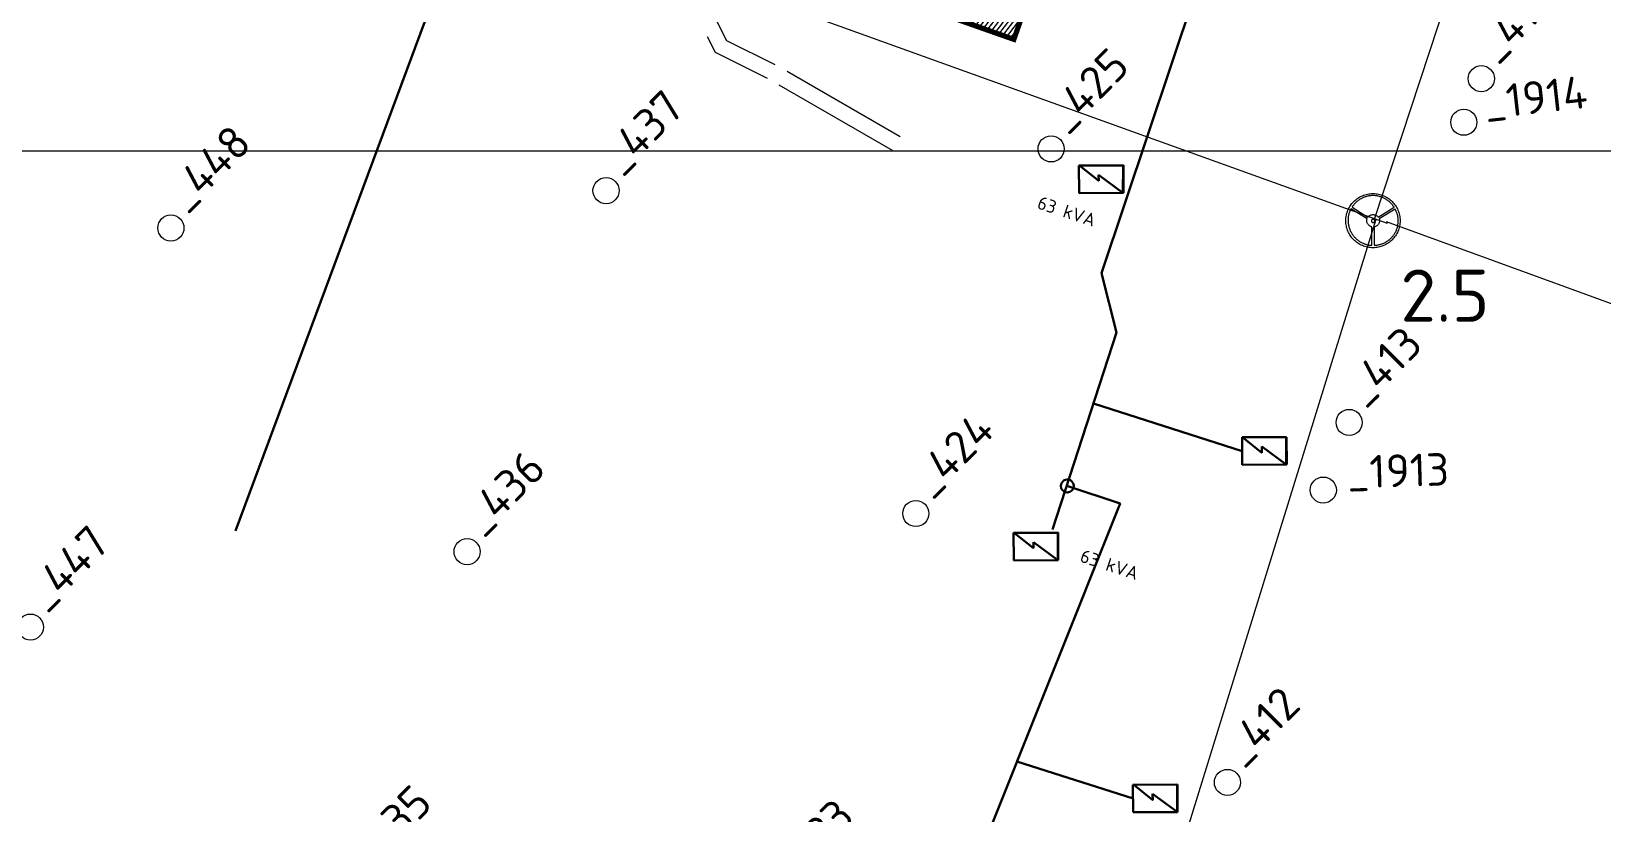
# Model space of a CAD drawing. Header units: millimetres. Extents: x 519 to 9564855, y -810 to 5021775.
# Drawn here: x 9531292 to 9531894, y 4998746 to 4999046 of the extents above; entities that cross this region are included whole.
import ezdxf

# ---------------------------------------------------------------- set-up
doc = ezdxf.new("R2010")
doc.units = ezdxf.units.MM
doc.header["$LTSCALE"] = 2
doc.header["$MEASUREMENT"] = 0
doc.linetypes.add('92051501$0$GROUND2', pattern=[35, 25, -10])
for name, color, linetype in [('COMPOUND', 3, 'Continuous'), ('GRID_PULKOVO', 7, 'Continuous'), ('OLD WELLS(dr.bfr2000)', 24, 'Continuous'), ('ROAD_GROUND', 9, 'Continuous'), ('Скважины на 2015 год', 7, 'Continuous')]:
    doc.layers.add(name, color=color, linetype=linetype)
for name, color, linetype, lineweight in [('SteamInjInfrastructure', 25, 'Continuous', 100), ('Электро', 1, 'Continuous', 30), ('Электроснаб', 1, 'Continuous', 18), ('Электроснабжене', 1, 'Continuous', 18)]:
    doc.layers.add(name, color=color, linetype=linetype, lineweight=lineweight)
doc.styles.add('92051501$0$STANDARD', font='simplex.shx')
doc.styles.add('Elect', font='isocpeur.ttf')
doc.styles.get("Standard").update_dxf_attribs({"font": 'isocpeur.ttf', "width": 0.5})
doc.linetypes.add('STM_LINE', pattern='A,0.5,-0.2,["S",92051501$0$STANDARD,S=0.1,R=0,X=-0.1,Y=-0.05],-0.05', length=0.75)

msp = doc.modelspace()

# ---------------------------------------------------------------- hatches: boundary and pattern name
at = {"layer": 'Скважины на 2015 год', "linetype": 'ByBlock', "lineweight": 0, "ltscale": 5}
h = msp.add_hatch(dxfattribs=at)
h.set_pattern_fill('ANSI31', color=5, scale=12, angle=7.57251357, style=0)
h.set_pattern_definition([(52.572513574, (747247.8576, -1213636.8536), (-1.19118473032, 0.9116353099), [])])
h.paths.add_polyline_path([(9531584.67336, 4999072.28076), (9531668.64166, 4999042.64489), (9531687.26658, 4999095.4155), (9531603.29828, 4999125.05137)])
h.paths.add_polyline_path([(9531606.12256, 4999059.92891), (9531711.34329, 4999119.63558), (9531694.4831, 4999149.34821), (9531589.26237, 4999089.64153)], flags=9)

# ---------------------------------------------------------------- linework, layer by layer
at = {"layer": 'COMPOUND', "lineweight": 0, "const_width": 2, "elevation": 0}
msp.add_lwpolyline([(9531668.64166, 4999042.64489), (9531584.67336, 4999072.28076), (9531603.3095, 4999125.16471), (9531687.26658, 4999095.4155), (9531668.64166, 4999042.64489)], dxfattribs=at)
at = {"layer": 'GRID_PULKOVO', "lineweight": 0}
msp.add_line((9519000, 4999000), (9533000, 4999000), dxfattribs=at)
at = {"layer": 'OLD WELLS(dr.bfr2000)', "lineweight": 0}
for centre in [(9531847.6, 4999027.6), (9531840.9, 4999010.9), (9531682.9, 4999000.7), (9531512.5, 4998984.7), (9531345.9, 4998970.4), (9531345.9, 4998970.4), (9531797, 4998895.9), (9531787.1, 4998870), (9531631.1, 4998861), (9531459.3, 4998846.4), (9531292.1, 4998817.5), (9531750.4, 4998758)]:
    msp.add_circle(centre, 5, dxfattribs=at)
at = {"layer": 'ROAD_GROUND', "linetype": '92051501$0$GROUND2', "lineweight": 0}
for points in [[(9531625.15206, 4999005.33816), (9531577.19413, 4999032.94136), (9531558.79652, 4999042.05651), (9531543.62613, 4999071.91641), (9531447.78333, 4999105.7877), (9531341.18814, 4999144.94144), (9531236.68357, 4999180.67048), (9531165.31943, 4999207.38182), (9531061.81653, 4999244.36765), (9530993.19149, 4999268.10225), (9530922.65195, 4999289.02208)], [(9531622.159, 4999000.138), (9531574.363, 4999027.648), (9531554.349, 4999037.564), (9531551.29844, 4999043.56843)]]:
    msp.add_lwpolyline(points, dxfattribs=at)
at = {"layer": 'SteamInjInfrastructure', "color": 6, "linetype": 'STM_LINE', "lineweight": 0, "ltscale": 15}
for p, q in [((9531806.7208, 4998973.79613, 0), (9532067.41901, 4999766.36146, 0)), ((9531234.61917, 4999180.04693), (9531811.567, 4998972.296)), ((9531801.59951, 4998982.56149), (9531802.06691, 4998982.76923)), ((9531802.06691, 4998982.76923), (9531802.53431, 4998982.95619)), ((9531802.53431, 4998982.95619), (9531803.02249, 4998983.12237)), ((9531803.02249, 4998983.12237), (9531803.51066, 4998983.2574)), ((9531803.51066, 4998983.2574), (9531804.01961, 4998983.38204)), ((9531804.01961, 4998983.38204), (9531804.52856, 4998983.46514)), ((9531804.5789, 4998982.67142, 0), (9531804.27769, 4998982.6195, 0)), ((9531804.52856, 4998983.46514), (9531805.0479, 4998983.53784)), ((9531804.88012, 4998982.72335, 0), (9531804.5789, 4998982.67142, 0)), ((9531805.19172, 4998982.75449, 0), (9531804.88012, 4998982.72335, 0)), ((9531805.0479, 4998983.53784), (9531805.57762, 4998983.57939)), ((9531805.50332, 4998982.78564, 0), (9531805.19172, 4998982.75449, 0)), ((9531805.81493, 4998982.79602, 0), (9531805.50332, 4998982.78564, 0)), ((9531805.57762, 4998983.57939), (9531806.11773, 4998983.58978)), ((9531806.12653, 4998982.80639, 0), (9531805.81493, 4998982.79602, 0)), ((9531806.11773, 4998983.58978), (9531806.64745, 4998983.57939)), ((9531806.43813, 4998982.796, 0), (9531806.12653, 4998982.80639, 0)), ((9531806.74973, 4998982.7856, 0), (9531806.43813, 4998982.796, 0)), ((9531806.64745, 4998983.57939), (9531807.16679, 4998983.53784)), ((9531807.06133, 4998982.75443, 0), (9531806.74973, 4998982.7856, 0)), ((9531807.36254, 4998982.72325, 0), (9531807.06133, 4998982.75443, 0)), ((9531807.16679, 4998983.53784), (9531807.68612, 4998983.46514)), ((9531807.67414, 4998982.67131, 0), (9531807.36254, 4998982.72325, 0)), ((9531807.97536, 4998982.60898, 0), (9531807.67414, 4998982.67131, 0)), ((9531807.68612, 4998983.46514), (9531808.19507, 4998983.38204)), ((9531808.19507, 4998983.38204), (9531808.69363, 4998983.2574)), ((9531808.69363, 4998983.2574), (9531809.18181, 4998983.12237)), ((9531809.18181, 4998983.12237), (9531809.66998, 4998982.95619)), ((9531809.66998, 4998982.95619), (9531810.13738, 4998982.76923)), ((9531810.13738, 4998982.76923), (9531810.5944, 4998982.56149)), ((9531796.19842, 4998976.28792), (9531796.35422, 4998976.76571)), ((9531796.35422, 4998976.76571), (9531796.54118, 4998977.2435)), ((9531796.54118, 4998977.2435), (9531796.74892, 4998977.70051)), ((9531796.74892, 4998977.70051), (9531796.97742, 4998978.14714)), ((9531796.97742, 4998978.14714), (9531797.2267, 4998978.58338)), ((9531797.20593, 4998976.73455), (9531797.10206, 4998976.46449)), ((9531797.3098, 4998976.99422), (9531797.20593, 4998976.73455)), ((9531797.2267, 4998978.58338), (9531797.49676, 4998979.00924)), ((9531797.42405, 4998977.25388), (9531797.3098, 4998976.99422)), ((9531797.54869, 4998977.50316), (9531797.42405, 4998977.25388)), ((9531797.49676, 4998979.00924), (9531797.78759, 4998979.41432)), ((9531797.68372, 4998977.75245), (9531797.54869, 4998977.50316)), ((9531803.88459, 4998973.85743), (9531797.68372, 4998977.75245)), ((9531797.78759, 4998979.41432), (9531798.0888, 4998979.80901)), ((9531798.0888, 4998979.80901), (9531798.42118, 4998980.18294)), ((9531798.28441, 4998978.58968, 0), (9531798.1286, 4998978.3404, 0)), ((9531798.1286, 4998978.3404, 0), (9531804.21507, 4998974.52825, 0)), ((9531798.44022, 4998978.82856, 0), (9531798.28441, 4998978.58968, 0)), ((9531798.42118, 4998980.18294), (9531798.76394, 4998980.54647)), ((9531798.6168, 4998979.05707, 0), (9531798.44022, 4998978.82856, 0)), ((9531798.79338, 4998979.28557, 0), (9531798.6168, 4998979.05707, 0)), ((9531798.76394, 4998980.54647), (9531799.12747, 4998980.88923)), ((9531798.98035, 4998979.51407, 0), (9531798.79338, 4998979.28557, 0)), ((9531799.16732, 4998979.73218, 0), (9531798.98035, 4998979.51407, 0)), ((9531799.12747, 4998980.88923), (9531799.50139, 4998981.21122)), ((9531799.36467, 4998979.93991, 0), (9531799.16732, 4998979.73218, 0)), ((9531799.57242, 4998980.14763, 0), (9531799.36467, 4998979.93991, 0)), ((9531799.50139, 4998981.21122), (9531799.89609, 4998981.52282)), ((9531799.79054, 4998980.35536, 0), (9531799.57242, 4998980.14763, 0)), ((9531800.00867, 4998980.54231, 0), (9531799.79054, 4998980.35536, 0)), ((9531799.89609, 4998981.52282), (9531800.30117, 4998981.81365)), ((9531800.23719, 4998980.72927, 0), (9531800.00867, 4998980.54231, 0)), ((9531800.4657, 4998980.91622, 0), (9531800.23719, 4998980.72927, 0)), ((9531800.30117, 4998981.81365), (9531800.71664, 4998982.0837)), ((9531800.7046, 4998981.0824, 0), (9531800.4657, 4998980.91622, 0)), ((9531800.95389, 4998981.24858, 0), (9531800.7046, 4998981.0824, 0)), ((9531800.71664, 4998982.0837), (9531801.15288, 4998982.33298)), ((9531801.20318, 4998981.41475, 0), (9531800.95389, 4998981.24858, 0)), ((9531801.15288, 4998982.33298), (9531801.59951, 4998982.56149)), ((9531801.46285, 4998981.56016, 0), (9531801.20318, 4998981.41475, 0)), ((9531801.72252, 4998981.70556, 0), (9531801.46285, 4998981.56016, 0)), ((9531801.99258, 4998981.84058, 0), (9531801.72252, 4998981.70556, 0)), ((9531802.26264, 4998981.96521, 0), (9531801.99258, 4998981.84058, 0)), ((9531802.5327, 4998982.08984, 0), (9531802.26264, 4998981.96521, 0)), ((9531802.81315, 4998982.20408, 0), (9531802.5327, 4998982.08984, 0)), ((9531803.10398, 4998982.29755, 0), (9531802.81315, 4998982.20408, 0)), ((9531803.38442, 4998982.39103, 0), (9531803.10398, 4998982.29755, 0)), ((9531803.68564, 4998982.48449, 0), (9531803.38442, 4998982.39103, 0)), ((9531803.97647, 4998982.55719, 0), (9531803.68564, 4998982.48449, 0)), ((9531804.27769, 4998982.6195, 0), (9531803.97647, 4998982.55719, 0)), ((9531808.27657, 4998982.54665, 0), (9531807.97536, 4998982.60898, 0)), ((9531808.11009, 4998974.52811, 0), (9531814.19684, 4998978.33981, 0)), ((9531808.57778, 4998982.46354, 0), (9531808.27657, 4998982.54665, 0)), ((9531814.67638, 4998977.54471), (9531808.50667, 4998973.85743)), ((9531808.8686, 4998982.38044, 0), (9531808.57778, 4998982.46354, 0)), ((9531809.15943, 4998982.28695, 0), (9531808.8686, 4998982.38044, 0)), ((9531809.45025, 4998982.18307, 0), (9531809.15943, 4998982.28695, 0)), ((9531809.73069, 4998982.06881, 0), (9531809.45025, 4998982.18307, 0)), ((9531810.01113, 4998981.94415, 0), (9531809.73069, 4998982.06881, 0)), ((9531810.29156, 4998981.8195, 0), (9531810.01113, 4998981.94415, 0)), ((9531810.56161, 4998981.67408, 0), (9531810.29156, 4998981.8195, 0)), ((9531810.83166, 4998981.52866, 0), (9531810.56161, 4998981.67408, 0)), ((9531810.5944, 4998982.56149), (9531811.04103, 4998982.33298)), ((9531811.09132, 4998981.38323, 0), (9531810.83166, 4998981.52866, 0)), ((9531811.04103, 4998982.33298), (9531811.47727, 4998982.0837)), ((9531811.35099, 4998981.21704, 0), (9531811.09132, 4998981.38323, 0)), ((9531811.60026, 4998981.05084, 0), (9531811.35099, 4998981.21704, 0)), ((9531811.47727, 4998982.0837), (9531811.90313, 4998981.81365)), ((9531811.83915, 4998980.87426, 0), (9531811.60026, 4998981.05084, 0)), ((9531812.07804, 4998980.69767, 0), (9531811.83915, 4998980.87426, 0)), ((9531811.90313, 4998981.81365), (9531812.30821, 4998981.52282)), ((9531812.31692, 4998980.5107, 0), (9531812.07804, 4998980.69767, 0)), ((9531812.30821, 4998981.52282), (9531812.7029, 4998981.21122)), ((9531812.53504, 4998980.31335, 0), (9531812.31692, 4998980.5107, 0)), ((9531812.75315, 4998980.11599, 0), (9531812.53504, 4998980.31335, 0)), ((9531812.7029, 4998981.21122), (9531813.07682, 4998980.88923)), ((9531812.96088, 4998979.90825, 0), (9531812.75315, 4998980.11599, 0)), ((9531813.1686, 4998979.70051, 0), (9531812.96088, 4998979.90825, 0)), ((9531813.07682, 4998980.88923), (9531813.44036, 4998980.54647)), ((9531813.35556, 4998979.48238, 0), (9531813.1686, 4998979.70051, 0)), ((9531813.54251, 4998979.26425, 0), (9531813.35556, 4998979.48238, 0)), ((9531813.44036, 4998980.54647), (9531813.78312, 4998980.18294)), ((9531813.71908, 4998979.03574, 0), (9531813.54251, 4998979.26425, 0)), ((9531813.88525, 4998978.80723, 0), (9531813.71908, 4998979.03574, 0)), ((9531813.78312, 4998980.18294), (9531814.1155, 4998979.80901)), ((9531814.05143, 4998978.57871, 0), (9531813.88525, 4998978.80723, 0)), ((9531814.19684, 4998978.33981, 0), (9531814.05143, 4998978.57871, 0)), ((9531814.1155, 4998979.80901), (9531814.4271, 4998979.41432)), ((9531814.4271, 4998979.41432), (9531814.71792, 4998979.00924)), ((9531814.8114, 4998977.29543), (9531814.67638, 4998977.54471)), ((9531814.71792, 4998979.00924), (9531814.98798, 4998978.58338)), ((9531814.93605, 4998977.03576), (9531814.8114, 4998977.29543)), ((9531815.0503, 4998976.76571), (9531814.93605, 4998977.03576)), ((9531814.98798, 4998978.58338), (9531815.23726, 4998978.14714)), ((9531815.16455, 4998976.50604), (9531815.0503, 4998976.76571)), ((9531815.23726, 4998978.14714), (9531815.46577, 4998977.70051)), ((9531815.46577, 4998977.70051), (9531815.68389, 4998977.2435)), ((9531815.68389, 4998977.2435), (9531815.87085, 4998976.76571)), ((9531815.87085, 4998976.76571), (9531816.03704, 4998976.28792)), ((9531807.20245, 4998973.62268, 0), (9531692.10286, 4998601.55888, 0)), ((9531795.73102, 4998973.20307), (9531795.7414, 4998973.73279)), ((9531795.7414, 4998972.66296), (9531795.73102, 4998973.20307)), ((9531795.7414, 4998973.73279), (9531795.78295, 4998974.26251)), ((9531795.78295, 4998972.13324), (9531795.7414, 4998972.66296)), ((9531795.78295, 4998974.26251), (9531795.84527, 4998974.78185)), ((9531795.84527, 4998971.6139), (9531795.78295, 4998972.13324)), ((9531795.84527, 4998974.78185), (9531795.93875, 4998975.2908)), ((9531795.93875, 4998971.10495), (9531795.84527, 4998971.6139)), ((9531795.93875, 4998975.2908), (9531796.05301, 4998975.78936)), ((9531796.05301, 4998970.60639), (9531795.93875, 4998971.10495)), ((9531796.05301, 4998975.78936), (9531796.19842, 4998976.28792)), ((9531796.6035, 4998973.86782), (9531796.59311, 4998973.5666)), ((9531796.59311, 4998973.5666), (9531796.59311, 4998973.26539)), ((9531796.59311, 4998973.26539), (9531796.6035, 4998972.96417)), ((9531796.62427, 4998974.16903), (9531796.6035, 4998973.86782)), ((9531796.6035, 4998972.96417), (9531796.62427, 4998972.66296)), ((9531796.65543, 4998974.47024), (9531796.62427, 4998974.16903)), ((9531796.62427, 4998972.66296), (9531796.64505, 4998972.35136)), ((9531796.64505, 4998972.35136), (9531796.68659, 4998972.05014)), ((9531796.68659, 4998974.76107), (9531796.65543, 4998974.47024)), ((9531796.73853, 4998975.0519), (9531796.68659, 4998974.76107)), ((9531796.68659, 4998972.05014), (9531796.72814, 4998971.74893)), ((9531796.72814, 4998971.74893), (9531796.79046, 4998971.44771)), ((9531796.79046, 4998975.34273), (9531796.73853, 4998975.0519)), ((9531796.85278, 4998975.62317), (9531796.79046, 4998975.34273)), ((9531796.79046, 4998971.44771), (9531796.85278, 4998971.1465)), ((9531796.92549, 4998975.914), (9531796.85278, 4998975.62317)), ((9531796.85278, 4998971.1465), (9531796.92549, 4998970.84528)), ((9531797.00858, 4998976.18405), (9531796.92549, 4998975.914)), ((9531796.92549, 4998970.84528), (9531797.00858, 4998970.54407)), ((9531797.10206, 4998976.46449), (9531797.00858, 4998976.18405)), ((9531803.75994, 4998973.0992), (9531803.77033, 4998973.34848)), ((9531803.78072, 4998972.84992), (9531803.75994, 4998973.0992)), ((9531803.77033, 4998973.34848), (9531803.81188, 4998973.59776)), ((9531803.83265, 4998972.61102), (9531803.78072, 4998972.84992)), ((9531803.81188, 4998973.59776), (9531803.88459, 4998973.85743)), ((9531803.90536, 4998972.38252), (9531803.83265, 4998972.61102)), ((9531804.00923, 4998972.1644), (9531803.90536, 4998972.38252)), ((9531804.13387, 4998971.95666), (9531804.00923, 4998972.1644)), ((9531804.26889, 4998971.75931), (9531804.13387, 4998971.95666)), ((9531804.21507, 4998974.52825, 0), (9531804.42281, 4998974.77753, 0)), ((9531804.43508, 4998971.57235), (9531804.26889, 4998971.75931)), ((9531804.42281, 4998974.77753, 0), (9531804.66172, 4998974.99564, 0)), ((9531804.61165, 4998971.40617), (9531804.43508, 4998971.57235)), ((9531804.809, 4998971.25036), (9531804.61165, 4998971.40617)), ((9531804.66172, 4998974.99564, 0), (9531804.92139, 4998975.1722, 0)), ((9531805.01674, 4998971.11534), (9531804.809, 4998971.25036)), ((9531804.92139, 4998975.1722, 0), (9531805.18106, 4998975.30722, 0)), ((9531805.24524, 4998970.9907), (9531805.01674, 4998971.11534)), ((9531805.18106, 4998975.30722, 0), (9531805.46151, 4998975.40069, 0)), ((9531805.47375, 4998970.89722), (9531805.24524, 4998970.9907)), ((9531805.46151, 4998975.40069, 0), (9531805.75234, 4998975.47339, 0)), ((9531805.71265, 4998970.81412), (9531805.47375, 4998970.89722)), ((9531805.71265, 4998963.75116), (9531805.71265, 4998970.81412)), ((9531805.75234, 4998975.47339, 0), (9531806.04317, 4998975.50454, 0)), ((9531806.04317, 4998975.50454, 0), (9531806.33399, 4998975.50453, 0)), ((9531806.33399, 4998975.50453, 0), (9531806.61444, 4998975.47336, 0)), ((9531806.88634, 4998970.87644), (9531806.6059, 4998970.81412)), ((9531806.6059, 4998970.81412), (9531806.6059, 4998963.75116)), ((9531806.61444, 4998975.47336, 0), (9531806.89487, 4998975.41103, 0)), ((9531807.14601, 4998970.96992), (9531806.88634, 4998970.87644)), ((9531806.89487, 4998975.41103, 0), (9531807.15454, 4998975.32792, 0)), ((9531807.38491, 4998971.07379), (9531807.14601, 4998970.96992)), ((9531807.15454, 4998975.32792, 0), (9531807.39343, 4998975.21366, 0)), ((9531807.60303, 4998971.19843), (9531807.38491, 4998971.07379)), ((9531807.39343, 4998975.21366, 0), (9531807.62193, 4998975.07863, 0)), ((9531807.80038, 4998971.35423), (9531807.60303, 4998971.19843)), ((9531807.62193, 4998975.07863, 0), (9531807.80889, 4998974.91243, 0)), ((9531807.97695, 4998971.51003), (9531807.80038, 4998971.35423)), ((9531807.80889, 4998974.91243, 0), (9531807.97507, 4998974.73585, 0)), ((9531807.97507, 4998974.73585, 0), (9531808.11009, 4998974.52811, 0)), ((9531808.14314, 4998971.69699), (9531807.97695, 4998971.51003)), ((9531808.27816, 4998971.89434), (9531808.14314, 4998971.69699)), ((9531808.38203, 4998972.10207), (9531808.27816, 4998971.89434)), ((9531808.47551, 4998972.3202), (9531808.38203, 4998972.10207)), ((9531808.53783, 4998972.55909), (9531808.47551, 4998972.3202)), ((9531808.50667, 4998973.85743), (9531808.56899, 4998973.58737)), ((9531808.57938, 4998972.80837), (9531808.53783, 4998972.55909)), ((9531808.56899, 4998973.58737), (9531808.60015, 4998973.31732)), ((9531808.60015, 4998973.05765), (9531808.57938, 4998972.80837)), ((9531808.60015, 4998973.31732), (9531808.60015, 4998973.05765)), ((9531811.2065, 4998972.8378), (9532373.392, 4998767.781)), ((9531815.25803, 4998976.23599), (9531815.16455, 4998976.50604)), ((9531815.35151, 4998975.95554), (9531815.25803, 4998976.23599)), ((9531815.43461, 4998975.6751), (9531815.35151, 4998975.95554)), ((9531815.38267, 4998970.38827), (9531815.46577, 4998970.6791)), ((9531815.50731, 4998975.39466), (9531815.43461, 4998975.6751)), ((9531815.46577, 4998970.6791), (9531815.53847, 4998970.98031)), ((9531815.58002, 4998975.11422), (9531815.50731, 4998975.39466)), ((9531815.53847, 4998970.98031), (9531815.61118, 4998971.28152)), ((9531815.63195, 4998974.82339), (9531815.58002, 4998975.11422)), ((9531815.61118, 4998971.28152), (9531815.66311, 4998971.57235)), ((9531815.68389, 4998974.54295), (9531815.63195, 4998974.82339)), ((9531815.66311, 4998971.57235), (9531815.70466, 4998971.87357)), ((9531815.71505, 4998974.25212), (9531815.68389, 4998974.54295)), ((9531815.70466, 4998971.87357), (9531815.73582, 4998972.17478)), ((9531815.74621, 4998973.95091), (9531815.71505, 4998974.25212)), ((9531815.73582, 4998972.17478), (9531815.76698, 4998972.476)), ((9531815.76698, 4998973.66008), (9531815.74621, 4998973.95091)), ((9531815.78776, 4998973.36925), (9531815.76698, 4998973.66008)), ((9531815.76698, 4998972.476), (9531815.77737, 4998972.76682)), ((9531815.77737, 4998972.76682), (9531815.78776, 4998973.06804)), ((9531815.78776, 4998973.06804), (9531815.78776, 4998973.36925)), ((9531816.03704, 4998976.28792), (9531816.17206, 4998975.78936)), ((9531816.17206, 4998975.78936), (9531816.28632, 4998975.2908)), ((9531816.28632, 4998971.10495), (9531816.17206, 4998970.60639)), ((9531816.28632, 4998975.2908), (9531816.3798, 4998974.78185)), ((9531816.3798, 4998971.6139), (9531816.28632, 4998971.10495)), ((9531816.3798, 4998974.78185), (9531816.4525, 4998974.26251)), ((9531816.4525, 4998972.13324), (9531816.3798, 4998971.6139)), ((9531816.4525, 4998974.26251), (9531816.49405, 4998973.73279)), ((9531816.49405, 4998972.66296), (9531816.4525, 4998972.13324)), ((9531816.49405, 4998973.73279), (9531816.50444, 4998973.20307)), ((9531816.50444, 4998973.20307), (9531816.49405, 4998972.66296)), ((9531796.19842, 4998970.10783), (9531796.05301, 4998970.60639)), ((9531796.35422, 4998969.61965), (9531796.19842, 4998970.10783)), ((9531796.54118, 4998969.15225), (9531796.35422, 4998969.61965)), ((9531796.74892, 4998968.69523), (9531796.54118, 4998969.15225)), ((9531796.97742, 4998968.24861), (9531796.74892, 4998968.69523)), ((9531797.2267, 4998967.81236), (9531796.97742, 4998968.24861)), ((9531797.00858, 4998970.54407), (9531797.10206, 4998970.25324)), ((9531797.10206, 4998970.25324), (9531797.20593, 4998969.96241)), ((9531797.20593, 4998969.96241), (9531797.32018, 4998969.67158)), ((9531797.49676, 4998967.38651), (9531797.2267, 4998967.81236)), ((9531797.32018, 4998969.67158), (9531797.44482, 4998969.38076)), ((9531797.44482, 4998969.38076), (9531797.57985, 4998969.10032)), ((9531797.78759, 4998966.98143), (9531797.49676, 4998967.38651)), ((9531797.57985, 4998969.10032), (9531797.72527, 4998968.81987)), ((9531797.72527, 4998968.81987), (9531797.88107, 4998968.53943)), ((9531798.0888, 4998966.58673), (9531797.78759, 4998966.98143)), ((9531797.88107, 4998968.53943), (9531798.03687, 4998968.26938)), ((9531798.03687, 4998968.26938), (9531798.21344, 4998968.00971)), ((9531798.42118, 4998966.21281), (9531798.0888, 4998966.58673)), ((9531798.21344, 4998968.00971), (9531798.37963, 4998967.75004)), ((9531798.37963, 4998967.75004), (9531798.56659, 4998967.50076)), ((9531798.76394, 4998965.84928), (9531798.42118, 4998966.21281)), ((9531798.56659, 4998967.50076), (9531798.76394, 4998967.26187)), ((9531798.76394, 4998967.26187), (9531798.96128, 4998967.02297)), ((9531799.12747, 4998965.50651), (9531798.76394, 4998965.84928)), ((9531798.96128, 4998967.02297), (9531799.15863, 4998966.79447)), ((9531799.50139, 4998965.18453), (9531799.12747, 4998965.50651)), ((9531799.15863, 4998966.79447), (9531799.37675, 4998966.57634)), ((9531799.37675, 4998966.57634), (9531799.58449, 4998966.36861)), ((9531799.89609, 4998964.87292), (9531799.50139, 4998965.18453)), ((9531799.58449, 4998966.36861), (9531799.81299, 4998966.16088)), ((9531799.81299, 4998966.16088), (9531800.0415, 4998965.96353)), ((9531800.30117, 4998964.5821), (9531799.89609, 4998964.87292)), ((9531800.0415, 4998965.96353), (9531800.2804, 4998965.77657)), ((9531800.2804, 4998965.77657), (9531800.51929, 4998965.58961)), ((9531800.51929, 4998965.58961), (9531800.75819, 4998965.42342)), ((9531800.75819, 4998965.42342), (9531801.00747, 4998965.25723)), ((9531801.00747, 4998965.25723), (9531801.26713, 4998965.10143)), ((9531801.26713, 4998965.10143), (9531801.51642, 4998964.94563)), ((9531801.51642, 4998964.94563), (9531801.78647, 4998964.8106)), ((9531801.78647, 4998964.8106), (9531802.04614, 4998964.67558)), ((9531802.04614, 4998964.67558), (9531802.31619, 4998964.55094)), ((9531810.23087, 4998964.61326), (9531810.50092, 4998964.7379)), ((9531810.50092, 4998964.7379), (9531810.77097, 4998964.87292)), ((9531810.77097, 4998964.87292), (9531811.03064, 4998965.01834)), ((9531811.03064, 4998965.01834), (9531811.29031, 4998965.16375)), ((9531811.29031, 4998965.16375), (9531811.54998, 4998965.32994)), ((9531811.54998, 4998965.32994), (9531811.79926, 4998965.49613)), ((9531811.79926, 4998965.49613), (9531812.04854, 4998965.6727)), ((9531812.30821, 4998964.87292), (9531811.90313, 4998964.5821)), ((9531812.04854, 4998965.6727), (9531812.28743, 4998965.84928)), ((9531812.28743, 4998965.84928), (9531812.52633, 4998966.04662)), ((9531812.7029, 4998965.18453), (9531812.30821, 4998964.87292)), ((9531812.52633, 4998966.04662), (9531812.75484, 4998966.24397)), ((9531813.07682, 4998965.50651), (9531812.7029, 4998965.18453)), ((9531812.75484, 4998966.24397), (9531812.98334, 4998966.4517)), ((9531812.98334, 4998966.4517), (9531813.20146, 4998966.65944)), ((9531813.44036, 4998965.84928), (9531813.07682, 4998965.50651)), ((9531813.20146, 4998966.65944), (9531813.4092, 4998966.88795)), ((9531813.4092, 4998966.88795), (9531813.61693, 4998967.11645)), ((9531813.78312, 4998966.21281), (9531813.44036, 4998965.84928)), ((9531813.61693, 4998967.11645), (9531813.81428, 4998967.35535)), ((9531814.1155, 4998966.58673), (9531813.78312, 4998966.21281)), ((9531813.81428, 4998967.35535), (9531814.00124, 4998967.59424)), ((9531814.00124, 4998967.59424), (9531814.1882, 4998967.84352)), ((9531814.4271, 4998966.98143), (9531814.1155, 4998966.58673)), ((9531814.1882, 4998967.84352), (9531814.35439, 4998968.10319)), ((9531814.35439, 4998968.10319), (9531814.52058, 4998968.37325)), ((9531814.71792, 4998967.38651), (9531814.4271, 4998966.98143)), ((9531814.52058, 4998968.37325), (9531814.67638, 4998968.65369)), ((9531814.67638, 4998968.65369), (9531814.82179, 4998968.93413)), ((9531814.98798, 4998967.81236), (9531814.71792, 4998967.38651)), ((9531814.82179, 4998968.93413), (9531814.95682, 4998969.22496)), ((9531814.95682, 4998969.22496), (9531815.08146, 4998969.5054)), ((9531815.23726, 4998968.24861), (9531814.98798, 4998967.81236)), ((9531815.08146, 4998969.5054), (9531815.18533, 4998969.79623)), ((9531815.18533, 4998969.79623), (9531815.28919, 4998970.09744)), ((9531815.46577, 4998968.69523), (9531815.23726, 4998968.24861)), ((9531815.28919, 4998970.09744), (9531815.38267, 4998970.38827)), ((9531815.68389, 4998969.15225), (9531815.46577, 4998968.69523)), ((9531815.87085, 4998969.61965), (9531815.68389, 4998969.15225)), ((9531816.03704, 4998970.10783), (9531815.87085, 4998969.61965)), ((9531816.17206, 4998970.60639), (9531816.03704, 4998970.10783)), ((9531800.71664, 4998964.31204), (9531800.30117, 4998964.5821)), ((9531801.15288, 4998964.06276), (9531800.71664, 4998964.31204)), ((9531801.59951, 4998963.83425), (9531801.15288, 4998964.06276)), ((9531802.06691, 4998963.62652), (9531801.59951, 4998963.83425)), ((9531802.53431, 4998963.43956), (9531802.06691, 4998963.62652)), ((9531802.31619, 4998964.55094), (9531802.58625, 4998964.43668)), ((9531803.02249, 4998963.28376), (9531802.53431, 4998963.43956)), ((9531802.58625, 4998964.43668), (9531802.86669, 4998964.33282)), ((9531802.86669, 4998964.33282), (9531803.13674, 4998964.22895)), ((9531803.51066, 4998963.13834), (9531803.02249, 4998963.28376)), ((9531803.13674, 4998964.22895), (9531803.41718, 4998964.14585)), ((9531803.41718, 4998964.14585), (9531803.70801, 4998964.06276)), ((9531804.01961, 4998963.02409), (9531803.51066, 4998963.13834)), ((9531803.70801, 4998964.06276), (9531803.98845, 4998963.99005)), ((9531803.98845, 4998963.99005), (9531804.26889, 4998963.92773)), ((9531804.52856, 4998962.93061), (9531804.01961, 4998963.02409)), ((9531804.26889, 4998963.92773), (9531804.55972, 4998963.8758)), ((9531805.0479, 4998962.86829), (9531804.52856, 4998962.93061)), ((9531804.55972, 4998963.8758), (9531804.85055, 4998963.82387)), ((9531804.85055, 4998963.82387), (9531805.13099, 4998963.79271)), ((9531805.57762, 4998962.82674), (9531805.0479, 4998962.86829)), ((9531805.13099, 4998963.79271), (9531805.42182, 4998963.77193)), ((9531805.42182, 4998963.77193), (9531805.71265, 4998963.75116)), ((9531806.11773, 4998962.81636), (9531805.57762, 4998962.82674)), ((9531806.64745, 4998962.82674), (9531806.11773, 4998962.81636)), ((9531806.6059, 4998963.75116), (9531806.88634, 4998963.76155)), ((9531807.16679, 4998962.86829), (9531806.64745, 4998962.82674)), ((9531806.88634, 4998963.76155), (9531807.16679, 4998963.78232)), ((9531807.16679, 4998963.78232), (9531807.44723, 4998963.81348)), ((9531807.68612, 4998962.93061), (9531807.16679, 4998962.86829)), ((9531807.44723, 4998963.81348), (9531807.72767, 4998963.85503)), ((9531808.19507, 4998963.02409), (9531807.68612, 4998962.93061)), ((9531807.72767, 4998963.85503), (9531808.00811, 4998963.90696)), ((9531808.00811, 4998963.90696), (9531808.28855, 4998963.95889)), ((9531808.69363, 4998963.13834), (9531808.19507, 4998963.02409)), ((9531808.28855, 4998963.95889), (9531808.56899, 4998964.0316)), ((9531808.56899, 4998964.0316), (9531808.84943, 4998964.10431)), ((9531809.18181, 4998963.28376), (9531808.69363, 4998963.13834)), ((9531808.84943, 4998964.10431), (9531809.12987, 4998964.1874)), ((9531809.12987, 4998964.1874), (9531809.41032, 4998964.28088)), ((9531809.66998, 4998963.43956), (9531809.18181, 4998963.28376)), ((9531809.41032, 4998964.28088), (9531809.69076, 4998964.38475)), ((9531810.13738, 4998963.62652), (9531809.66998, 4998963.43956)), ((9531809.69076, 4998964.38475), (9531809.96081, 4998964.48862)), ((9531809.96081, 4998964.48862), (9531810.23087, 4998964.61326)), ((9531810.5944, 4998963.83425), (9531810.13738, 4998963.62652)), ((9531811.04103, 4998964.06276), (9531810.5944, 4998963.83425)), ((9531811.47727, 4998964.31204), (9531811.04103, 4998964.06276)), ((9531811.90313, 4998964.5821), (9531811.47727, 4998964.31204))]:
    msp.add_line(p, q, dxfattribs=at)
at = {"layer": 'SteamInjInfrastructure', "color": 6, "linetype": 'STM_LINE', "lineweight": 0, "ltscale": 15, "elevation": 0}
msp.add_lwpolyline([(9531806.16774, 4998973.75957), (9531806.16774, 4998973.75957), (9531806.03272, 4998973.74919), (9531805.90807, 4998973.70764), (9531805.8042, 4998973.64533), (9531805.70034, 4998973.57262), (9531805.62762, 4998973.46876), (9531805.5653, 4998973.36489), (9531805.52375, 4998973.24025), (9531805.51336, 4998973.10523), (9531805.51336, 4998973.10523), (9531805.52374, 4998972.9702), (9531805.56528, 4998972.85595), (9531805.6276, 4998972.74169), (9531805.7003, 4998972.64821), (9531805.80417, 4998972.56511), (9531805.90803, 4998972.51317), (9531806.03267, 4998972.47162), (9531806.1677, 4998972.46123), (9531806.1677, 4998972.46123), (9531806.30272, 4998972.47161), (9531806.41698, 4998972.51315), (9531806.53124, 4998972.56508), (9531806.62472, 4998972.64817), (9531806.70782, 4998972.74165), (9531806.75975, 4998972.8559), (9531806.8013, 4998972.97015), (9531806.8117, 4998973.10518), (9531806.8117, 4998973.10518), (9531806.80131, 4998973.24021), (9531806.75977, 4998973.36485), (9531806.70784, 4998973.46872), (9531806.62475, 4998973.57259), (9531806.53127, 4998973.6453), (9531806.41702, 4998973.70762), (9531806.30277, 4998973.74918), (9531806.16774, 4998973.75957)], dxfattribs=at)
at = {"layer": 'Электро'}
for p, q in [((9531508.40569, 4999225.50711), (9531370.67003, 4998854.34082)), ((9531757.53357, 4999118.68898, -0.00006), (9531702.2478, 4998953.09804, -0.00006)), ((9531693.54034, 4998994.3583, 0), (9531710.58877, 4998994.46263, 0)), ((9531693.60505, 4998983.78595, 0), (9531693.54034, 4998994.3583, 0)), ((9531710.49152, 4998994.36418, 0), (9531693.89592, 4998994.26262, 0)), ((9531693.89592, 4998994.26262, 0), (9531701.1077, 4998988.43539, 0)), ((9531701.1077, 4998988.43539, 0), (9531701.09316, 4998990.81062, 0)), ((9531701.09316, 4998990.81062, 0), (9531710.41783, 4998983.92172, 0)), ((9531710.41783, 4998983.92172, 0), (9531710.49152, 4998994.36418, 0)), ((9531710.58877, 4998994.46263, 0), (9531710.65348, 4998983.89028, 0)), ((9531710.65348, 4998983.89028, 0), (9531693.60505, 4998983.78595, 0)), ((9531702.2478, 4998953.09804, -0.00006), (9531707.92888, 4998930.39068, -0.00006)), ((9531707.92888, 4998930.39068, -0.00006), (9531683.45579, 4998854.92652, -0.00006)), ((9531755.99963, 4998890.1995), (9531773.04806, 4998890.30384)), ((9531756.06433, 4998879.62715), (9531755.99963, 4998890.1995)), ((9531772.95081, 4998890.20539), (9531756.35521, 4998890.10382)), ((9531756.35521, 4998890.10382), (9531763.56699, 4998884.27659)), ((9531763.56699, 4998884.27659), (9531763.55245, 4998886.65182)), ((9531763.55245, 4998886.65182), (9531772.87711, 4998879.76293)), ((9531772.87711, 4998879.76293), (9531772.95081, 4998890.20539)), ((9531773.04806, 4998890.30384), (9531773.11276, 4998879.73149)), ((9531773.11276, 4998879.73149), (9531756.06433, 4998879.62715)), ((9531688.87518, 4998871.63752, -0.00006), (9531709.2768, 4998864.887, -0.00006)), ((9531709.2768, 4998864.887, -0.00006), (9531596.33607, 4998582.01865, 0)), ((9531668.54717, 4998853.63884, 0), (9531685.5956, 4998853.74318, 0)), ((9531668.61187, 4998843.06649, 0), (9531668.54717, 4998853.63884, 0)), ((9531685.49834, 4998853.64473, 0), (9531668.90275, 4998853.54317, 0)), ((9531668.90275, 4998853.54317, 0), (9531676.11452, 4998847.71593, 0)), ((9531685.42465, 4998843.20227, 0), (9531685.49834, 4998853.64473, 0)), ((9531685.5956, 4998853.74318, 0), (9531685.6603, 4998843.17083, 0)), ((9531676.11452, 4998847.71593, 0), (9531676.09999, 4998850.09117, 0)), ((9531676.09999, 4998850.09117, 0), (9531685.42465, 4998843.20227, 0)), ((9531685.6603, 4998843.17083, 0), (9531668.61187, 4998843.06649, 0)), ((9531714.22247, 4998757.13092), (9531731.2709, 4998757.23526)), ((9531714.28718, 4998746.55857), (9531714.22247, 4998757.13092)), ((9531731.17365, 4998757.13681), (9531714.57805, 4998757.03524)), ((9531714.57805, 4998757.03524), (9531721.78983, 4998751.20801)), ((9531731.09996, 4998746.69435), (9531731.17365, 4998757.13681)), ((9531731.2709, 4998757.23526), (9531731.33561, 4998746.6629)), ((9531721.78983, 4998751.20801), (9531721.77529, 4998753.58324)), ((9531721.77529, 4998753.58324), (9531731.09996, 4998746.69435)), ((9531731.33561, 4998746.6629), (9531714.28718, 4998746.55857))]:
    msp.add_line(p, q, dxfattribs=at)
at = {"layer": 'Электро', "ltscale": 25}
for p, q in [((9531756.03198, 4998884.91333), (9531699.08178, 4998903.11174, -0.00006)), ((9531714.25482, 4998751.84474), (9531669.79167, 4998765.9936, -0.00004))]:
    msp.add_line(p, q, dxfattribs=at)
at = {"layer": 'Электро'}
for start, end in [(0.00000011, 180.00000011), (180.00000011, 0.00000011)]:
    msp.add_arc((9531689.1081, 4998871.56045, -0.00006), 2.5, start, end, dxfattribs=at)
at = {"layer": 'Электроснаб', "color": 1, "linetype": 'ByBlock', "lineweight": 0}
for p, q in [((9531508.40569, 4999225.50711), (9531370.67003, 4998854.34082)), ((9531757.53357, 4999118.68898, -0.00006), (9531702.2478, 4998953.09804, -0.00006)), ((9531693.54034, 4998994.3583, 0), (9531710.58877, 4998994.46263, 0)), ((9531693.60505, 4998983.78595, 0), (9531693.54034, 4998994.3583, 0)), ((9531710.49152, 4998994.36418, 0), (9531693.89592, 4998994.26262, 0)), ((9531693.89592, 4998994.26262, 0), (9531701.1077, 4998988.43539, 0)), ((9531701.1077, 4998988.43539, 0), (9531701.09316, 4998990.81062, 0)), ((9531701.09316, 4998990.81062, 0), (9531710.41783, 4998983.92172, 0)), ((9531710.41783, 4998983.92172, 0), (9531710.49152, 4998994.36418, 0)), ((9531710.58877, 4998994.46263, 0), (9531710.65348, 4998983.89028, 0)), ((9531710.65348, 4998983.89028, 0), (9531693.60505, 4998983.78595, 0)), ((9531702.2478, 4998953.09804, -0.00006), (9531707.92888, 4998930.39068, -0.00006)), ((9531707.92888, 4998930.39068, -0.00006), (9531683.45579, 4998854.92652, -0.00006)), ((9531755.99963, 4998890.1995), (9531773.04806, 4998890.30384)), ((9531756.06433, 4998879.62715), (9531755.99963, 4998890.1995)), ((9531772.95081, 4998890.20539), (9531756.35521, 4998890.10382)), ((9531756.35521, 4998890.10382), (9531763.56699, 4998884.27659)), ((9531763.56699, 4998884.27659), (9531763.55245, 4998886.65182)), ((9531763.55245, 4998886.65182), (9531772.87711, 4998879.76293)), ((9531772.87711, 4998879.76293), (9531772.95081, 4998890.20539)), ((9531773.04806, 4998890.30384), (9531773.11276, 4998879.73149)), ((9531773.11276, 4998879.73149), (9531756.06433, 4998879.62715)), ((9531688.87518, 4998871.63752, -0.00006), (9531709.2768, 4998864.887, -0.00006)), ((9531709.2768, 4998864.887, -0.00006), (9531596.33607, 4998582.01865, 0)), ((9531668.54717, 4998853.63884, 0), (9531685.5956, 4998853.74318, 0)), ((9531668.61187, 4998843.06649, 0), (9531668.54717, 4998853.63884, 0)), ((9531685.49834, 4998853.64473, 0), (9531668.90275, 4998853.54317, 0)), ((9531668.90275, 4998853.54317, 0), (9531676.11452, 4998847.71593, 0)), ((9531685.42465, 4998843.20227, 0), (9531685.49834, 4998853.64473, 0)), ((9531685.5956, 4998853.74318, 0), (9531685.6603, 4998843.17083, 0)), ((9531676.11452, 4998847.71593, 0), (9531676.09999, 4998850.09117, 0)), ((9531676.09999, 4998850.09117, 0), (9531685.42465, 4998843.20227, 0)), ((9531685.6603, 4998843.17083, 0), (9531668.61187, 4998843.06649, 0)), ((9531714.22247, 4998757.13092), (9531731.2709, 4998757.23526)), ((9531714.28718, 4998746.55857), (9531714.22247, 4998757.13092)), ((9531731.17365, 4998757.13681), (9531714.57805, 4998757.03524)), ((9531714.57805, 4998757.03524), (9531721.78983, 4998751.20801)), ((9531731.09996, 4998746.69435), (9531731.17365, 4998757.13681)), ((9531731.2709, 4998757.23526), (9531731.33561, 4998746.6629)), ((9531721.78983, 4998751.20801), (9531721.77529, 4998753.58324)), ((9531721.77529, 4998753.58324), (9531731.09996, 4998746.69435)), ((9531731.33561, 4998746.6629), (9531714.28718, 4998746.55857))]:
    msp.add_line(p, q, dxfattribs=at)
at = {"layer": 'Электроснаб', "color": 1, "linetype": 'ByBlock', "lineweight": 0, "ltscale": 25}
for p, q in [((9531756.03198, 4998884.91333), (9531699.08178, 4998903.11174, -0.00006)), ((9531714.25482, 4998751.84474), (9531669.79167, 4998765.9936, -0.00004))]:
    msp.add_line(p, q, dxfattribs=at)
at = {"layer": 'Электроснаб', "color": 1, "linetype": 'ByBlock', "lineweight": 0}
for start, end in [(0.00000011, 180.00000011), (180.00000011, 0.00000011)]:
    msp.add_arc((9531689.1081, 4998871.56045, -0.00006), 2.5, start, end, dxfattribs=at)
at = {"layer": 'Электроснабжене', "color": 1, "linetype": 'ByBlock', "lineweight": 0}
for p, q in [((9531508.40569, 4999225.50711), (9531370.67003, 4998854.34082)), ((9531757.53357, 4999118.68898, -0.00006), (9531702.2478, 4998953.09804, -0.00006)), ((9531693.54034, 4998994.3583, 0), (9531710.58877, 4998994.46263, 0)), ((9531693.60505, 4998983.78595, 0), (9531693.54034, 4998994.3583, 0)), ((9531710.49152, 4998994.36418, 0), (9531693.89592, 4998994.26262, 0)), ((9531693.89592, 4998994.26262, 0), (9531701.1077, 4998988.43539, 0)), ((9531701.1077, 4998988.43539, 0), (9531701.09316, 4998990.81062, 0)), ((9531701.09316, 4998990.81062, 0), (9531710.41783, 4998983.92172, 0)), ((9531710.41783, 4998983.92172, 0), (9531710.49152, 4998994.36418, 0)), ((9531710.58877, 4998994.46263, 0), (9531710.65348, 4998983.89028, 0)), ((9531710.65348, 4998983.89028, 0), (9531693.60505, 4998983.78595, 0)), ((9531702.2478, 4998953.09804, -0.00006), (9531707.92888, 4998930.39068, -0.00006)), ((9531707.92888, 4998930.39068, -0.00006), (9531683.45579, 4998854.92652, -0.00006)), ((9531755.99963, 4998890.1995), (9531773.04806, 4998890.30384)), ((9531756.06433, 4998879.62715), (9531755.99963, 4998890.1995)), ((9531772.95081, 4998890.20539), (9531756.35521, 4998890.10382)), ((9531756.35521, 4998890.10382), (9531763.56699, 4998884.27659)), ((9531763.56699, 4998884.27659), (9531763.55245, 4998886.65182)), ((9531763.55245, 4998886.65182), (9531772.87711, 4998879.76293)), ((9531772.87711, 4998879.76293), (9531772.95081, 4998890.20539)), ((9531773.04806, 4998890.30384), (9531773.11276, 4998879.73149)), ((9531773.11276, 4998879.73149), (9531756.06433, 4998879.62715)), ((9531688.87518, 4998871.63752, -0.00006), (9531709.2768, 4998864.887, -0.00006)), ((9531709.2768, 4998864.887, -0.00006), (9531596.33607, 4998582.01865, 0)), ((9531668.54717, 4998853.63884, 0), (9531685.5956, 4998853.74318, 0)), ((9531668.61187, 4998843.06649, 0), (9531668.54717, 4998853.63884, 0)), ((9531685.49834, 4998853.64473, 0), (9531668.90275, 4998853.54317, 0)), ((9531668.90275, 4998853.54317, 0), (9531676.11452, 4998847.71593, 0)), ((9531685.42465, 4998843.20227, 0), (9531685.49834, 4998853.64473, 0)), ((9531685.5956, 4998853.74318, 0), (9531685.6603, 4998843.17083, 0)), ((9531676.11452, 4998847.71593, 0), (9531676.09999, 4998850.09117, 0)), ((9531676.09999, 4998850.09117, 0), (9531685.42465, 4998843.20227, 0)), ((9531685.6603, 4998843.17083, 0), (9531668.61187, 4998843.06649, 0)), ((9531714.22247, 4998757.13092), (9531731.2709, 4998757.23526)), ((9531714.28718, 4998746.55857), (9531714.22247, 4998757.13092)), ((9531731.17365, 4998757.13681), (9531714.57805, 4998757.03524)), ((9531714.57805, 4998757.03524), (9531721.78983, 4998751.20801)), ((9531731.09996, 4998746.69435), (9531731.17365, 4998757.13681)), ((9531731.2709, 4998757.23526), (9531731.33561, 4998746.6629)), ((9531721.78983, 4998751.20801), (9531721.77529, 4998753.58324)), ((9531721.77529, 4998753.58324), (9531731.09996, 4998746.69435)), ((9531731.33561, 4998746.6629), (9531714.28718, 4998746.55857))]:
    msp.add_line(p, q, dxfattribs=at)
at = {"layer": 'Электроснабжене', "color": 1, "linetype": 'ByBlock', "lineweight": 0, "ltscale": 25}
for p, q in [((9531756.03198, 4998884.91333), (9531699.08178, 4998903.11174, -0.00006)), ((9531714.25482, 4998751.84474), (9531669.79167, 4998765.9936, -0.00004))]:
    msp.add_line(p, q, dxfattribs=at)
at = {"layer": 'Электроснабжене', "color": 1, "linetype": 'ByBlock', "lineweight": 0}
for start, end in [(0.00000011, 180.00000011), (180.00000011, 0.00000011)]:
    msp.add_arc((9531689.1081, 4998871.56045, -0.00006), 2.5, start, end, dxfattribs=at)

# ---------------------------------------------------------------- texts
at = {"layer": 'OLD WELLS(dr.bfr2000)', "lineweight": 0, "style": 'Elect'}
for s, rotation, p in [(' _414', 44.99999992, (9531847.6, 4999027.6)), (' _425', 44.99999992, (9531682.9, 4999000.7)), (' _1914', 6.37299701, (9531841.40972, 4999011.17939)), (' _437', 44.99999992, (9531512.5, 4998984.7)), (' _448', 44.99999992, (9531345.9, 4998970.4)), (' _413', 44.99999992, (9531797, 4998895.9)), (' _424', 44.99999992, (9531631.1, 4998861)), (' _436', 44.99999992, (9531459.3, 4998846.4)), (' _1913', 1.76919599, (9531788.48752, 4998870.32837)), (' _447', 44.99999992, (9531292.1, 4998817.5)), (' _412', 44.99999992, (9531750.4, 4998758)), (' _435', 44.99999992, (9531415.8, 4998718.2)), (' _423', 44.99999992, (9531577.9, 4998713.3))]:
    msp.add_text(s, height=12.5, rotation=rotation, dxfattribs=at).set_placement(p)
at = {"layer": 'SteamInjInfrastructure', "color": 6, "linetype": 'STM_LINE', "lineweight": 0, "ltscale": 15, "style": 'Elect'}
msp.add_text('2.5', height=20, rotation=0.00000003, dxfattribs=at).set_placement((9531816.61306, 4998934.48075))
at = {"layer": 'Электро'}
for p in [(9531677.1939, 4998977.98534, -0.00006), (9531693.57859, 4998842.65594, -0.00006)]:
    msp.add_text('63 kVA', height=5, rotation=341.691556, dxfattribs=at).set_placement(p)
at = {"layer": 'Электроснаб', "color": 1, "linetype": 'ByBlock', "lineweight": 0}
for p in [(9531677.1939, 4998977.98534, -0.00006), (9531693.57859, 4998842.65594, -0.00006)]:
    msp.add_text('63 kVA', height=5, rotation=341.691556, dxfattribs=at).set_placement(p)
at = {"layer": 'Электроснабжене', "color": 1, "linetype": 'ByBlock', "lineweight": 0}
for p in [(9531677.1939, 4998977.98534, -0.00006), (9531693.57859, 4998842.65594, -0.00006)]:
    msp.add_text('63 kVA', height=5, rotation=341.691556, dxfattribs=at).set_placement(p)

doc.saveas('drawing.dxf')
